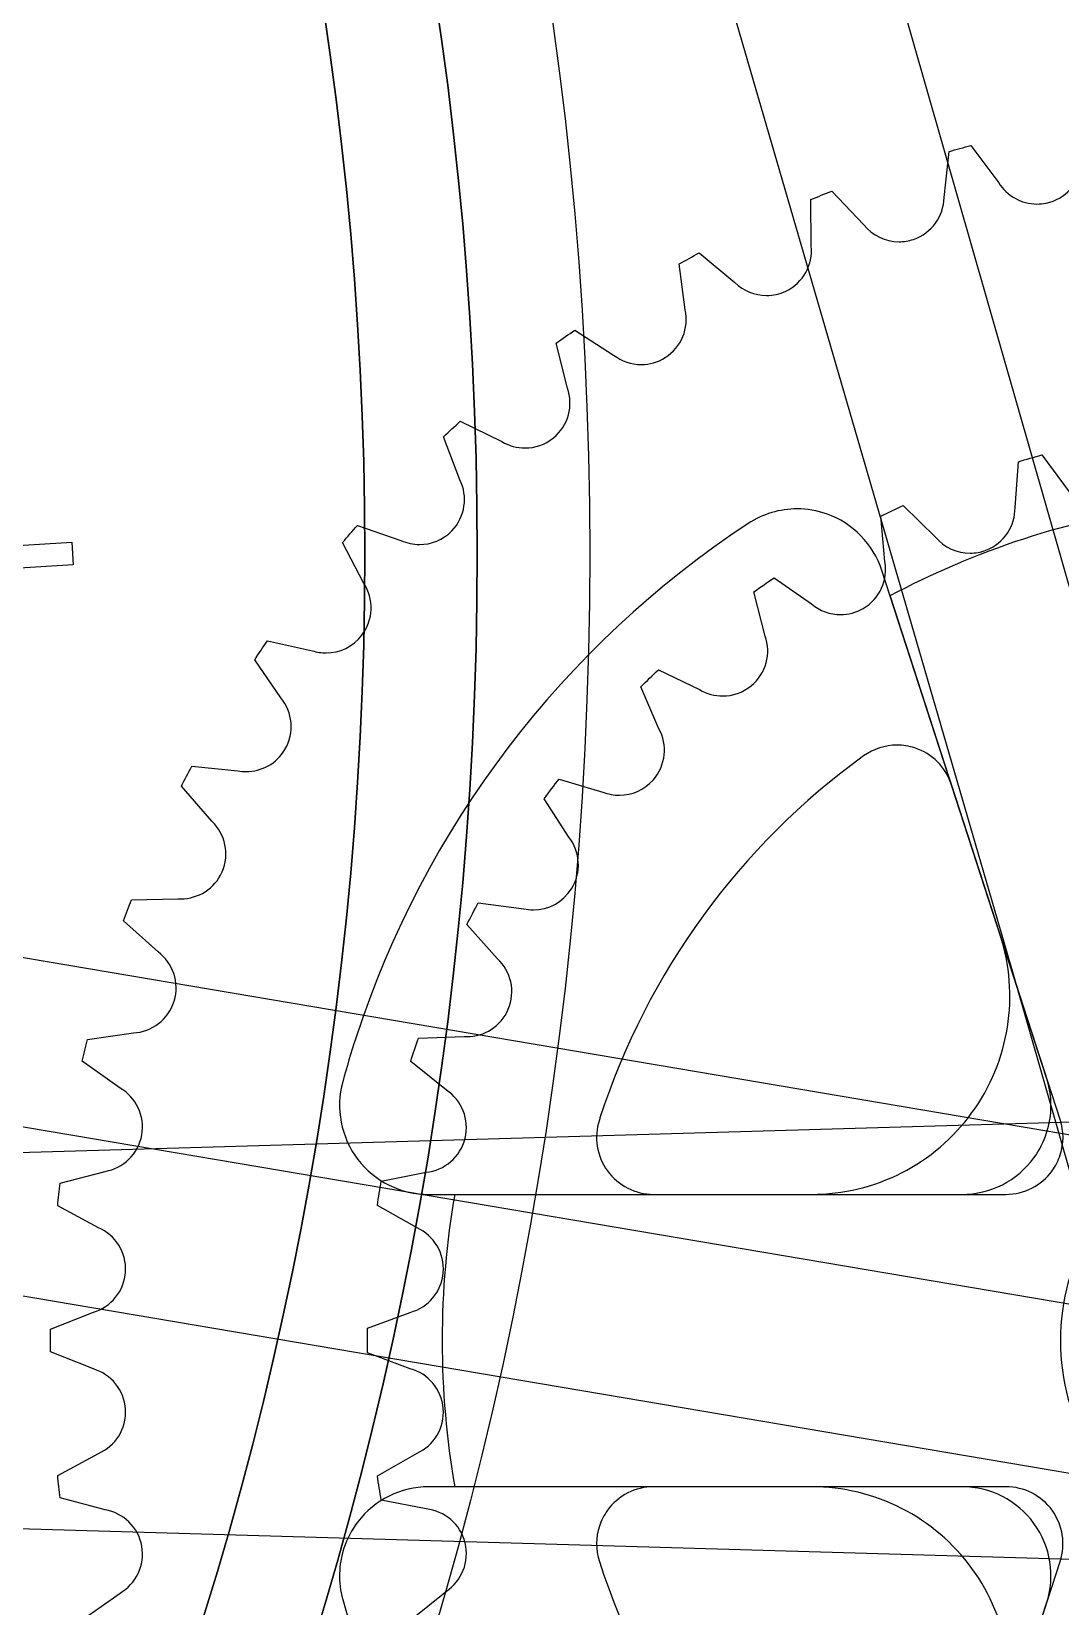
# Model space of a CAD drawing. Extents: x 3 to 470, y 9 to 287.
# Drawn here: x 179.05 to 204.86, y 77.31 to 116.8 of the extents above; entities that cross this region are included whole.
import ezdxf

# ---------------------------------------------------------------- set-up
doc = ezdxf.new("R2010")
doc.units = 0
doc.layers.add('Layer_1', color=7, linetype='CONTINUOUS')

msp = doc.modelspace()

# ---------------------------------------------------------------- linework, layer by layer
at = {"layer": 'Layer_1', "color": 7}
for points in [[(205.542298, 86.653561), (205.542298, 86.653561), (203.677416, 93.157158), (171.614359, 203.337538), (166.147953, 222.401184), (174.767186, 224.872692), (177.487447, 215.386125), (177.487447, 215.386125), (177.487447, 215.386125), (189.483869, 217.467389), (295.393728, 235.841763), (313.037015, 238.902726), (313.037015, 238.902726), (313.037015, 238.902726), (312.212624, 241.599188), (324.346788, 245.308987), (336.300493, 206.21009), (324.166357, 202.500318), (323.086391, 206.032675), (323.086391, 206.032675), (310.64161, 191.632079), (223.358516, 91.321573), (216.031403, 82.842958), (216.031403, 82.842958)], [(205.542298, 86.653561), (205.542298, 86.653561), (203.677416, 93.157158), (171.614359, 203.337538), (166.147953, 222.401184), (174.767186, 224.872692), (177.487447, 215.386125), (177.487447, 215.386125), (177.487447, 215.386125), (189.483869, 217.467389), (295.393728, 235.841763), (313.037015, 238.902726), (313.037015, 238.902726), (313.037015, 238.902726), (312.212624, 241.599188), (324.346788, 245.308987), (336.300493, 206.21009), (324.166357, 202.500318), (323.086391, 206.032675), (323.086391, 206.032675), (310.64161, 191.632079), (223.358516, 91.321573), (216.031403, 82.842958), (216.031403, 82.842958)], [(210.50539, 83.974272), (170.457584, 223.637615)], [(201.936461, 112.634227), (202.064785, 113.792862), (202.064785, 113.792862)], [(201.936461, 112.634227), (202.064785, 113.792862), (202.064785, 113.792862)], [(202.609717, 113.941403), (202.609717, 113.941403), (203.309195, 113.009329)], [(202.609717, 113.941403), (202.609717, 113.941403), (203.309195, 113.009329)], [(198.606896, 111.419592), (198.597309, 112.585418), (198.597309, 112.585418)], [(198.606896, 111.419592), (198.597309, 112.585418), (198.597309, 112.585418)], [(199.120304, 112.79774), (199.120304, 112.79774), (199.925633, 111.95443)], [(199.120304, 112.79774), (199.120304, 112.79774), (199.925633, 111.95443)], [(195.793107, 111.24731), (195.793107, 111.24731), (196.690583, 110.50672)], [(195.793107, 111.24731), (195.793107, 111.24731), (196.690583, 110.50672)], [(195.444368, 109.819676), (195.297294, 110.973378), (195.297294, 110.973378)], [(195.444368, 109.819676), (195.297294, 110.973378), (195.297294, 110.973378)], [(192.673777, 109.313825), (192.673777, 109.313825), (193.649471, 108.686559)], [(192.673777, 109.313825), (192.673777, 109.313825), (193.649471, 108.686559)], [(192.493261, 107.856952), (192.211659, 108.981639), (192.211659, 108.981639)], [(192.493261, 107.856952), (192.211659, 108.981639), (192.211659, 108.981639)], [(189.794994, 105.558967), (189.383123, 106.640456), (189.383123, 106.640456)], [(189.794994, 105.558967), (189.383123, 106.640456), (189.383123, 106.640456)], [(189.804186, 107.025879), (189.804186, 107.025879), (190.844987, 106.51952)], [(189.804186, 107.025879), (189.804186, 107.025879), (190.844987, 106.51952)], [(203.717316, 104.86603), (203.717288, 104.86603), (203.802104, 106.012203), (203.802104, 106.012203)], [(203.717316, 104.86603), (203.717288, 104.86603), (203.802104, 106.012203), (203.802104, 106.012203)], [(204.392686, 106.182963), (204.392686, 106.182963), (205.076741, 105.259799)], [(204.392686, 106.182963), (204.392686, 106.182963), (205.076741, 105.259799)], [(206.081562, 80.476456), (157.159765, 88.759554), (104.636473, 99.468397), (101.856351, 99.939115), (102.656577, 104.665297), (105.436671, 104.194608), (158.557764, 97.016486), (207.478855, 88.733529), (207.478855, 88.733529)], [(206.081562, 80.476456), (206.081562, 80.476456), (157.159765, 88.759554), (104.636473, 99.468397), (101.856351, 99.939115), (102.656577, 104.665297), (105.436671, 104.194608), (158.557764, 97.016486), (207.478855, 88.733529), (207.478855, 88.733529)], [(200.909476, 104.914642), (200.909476, 104.914642), (201.732598, 104.113316)], [(200.909476, 104.914642), (200.909476, 104.914642), (201.732598, 104.113316)], [(187.222965, 104.415727), (187.222965, 104.415727), (188.316466, 104.035972)], [(187.222965, 104.415727), (187.222965, 104.415727), (188.316466, 104.035972)], [(200.453929, 103.506577), (200.453929, 103.506577), (200.353858, 104.650522), (200.353858, 104.650522)], [(200.453929, 103.506577), (200.453929, 103.506577), (200.353858, 104.650522), (200.353858, 104.650522)], [(100.061792, 99.04333), (180.062268, 103.992802), (180.097119, 103.429937), (100.097095, 98.480521)], [(100.061792, 99.04333), (180.062268, 103.992802), (180.097119, 103.429937), (100.097095, 98.480521)], [(187.387465, 102.95798), (187.387465, 102.95798), (186.850315, 103.983667), (186.850315, 103.983667)], [(187.387465, 102.95798), (187.387465, 102.95798), (186.850315, 103.983667), (186.850315, 103.983667)], [(197.677472, 103.102206), (197.677472, 103.102206), (198.615665, 102.445277)], [(197.677472, 103.102206), (197.677472, 103.102206), (198.615665, 102.445277)], [(204.51038, 90.563051), (200.376331, 103.286332)], [(204.51038, 90.563051), (200.376331, 103.286332)], [(197.450882, 101.641273), (197.450882, 101.641273), (197.169478, 102.750874), (197.169478, 102.750874)], [(197.450882, 101.641273), (197.450882, 101.641273), (197.169478, 102.750874), (197.169478, 102.750874)], [(102.256464, 102.302206), (210.50539, 83.974272)], [(203.344835, 94.150166), (200.581856, 102.653736)], [(203.344835, 94.150166), (200.581856, 102.653736)], [(184.966091, 101.519124), (184.966091, 101.519124), (184.966091, 101.519124), (184.966091, 101.519124), (184.966091, 101.519124)], [(184.966091, 101.519124), (184.966091, 101.519124), (186.099462, 101.270795)], [(184.966091, 101.519124), (184.966091, 101.519124), (184.966091, 101.519124), (184.966091, 101.519124), (184.966091, 101.519124)], [(184.966091, 101.519124), (184.966091, 101.519124), (186.099462, 101.270795)], [(185.304481, 100.090504), (184.648087, 101.047927), (184.648087, 101.047927)], [(185.304481, 100.090504), (184.648087, 101.047927), (184.648087, 101.047927)], [(194.777485, 100.795678), (194.777485, 100.795678), (195.806698, 100.298822)], [(194.777485, 100.795678), (194.777485, 100.795678), (195.806698, 100.298822)], [(194.785973, 99.31839), (194.785944, 99.31839), (194.330989, 100.366692), (194.330989, 100.366692)], [(194.785973, 99.31839), (194.785944, 99.31839), (194.330989, 100.366692), (194.330989, 100.366692)], [(183.066612, 98.375714), (183.066612, 98.375714), (183.066612, 98.375714), (183.066612, 98.375714), (183.066612, 98.375714)], [(183.066612, 98.375714), (183.066612, 98.375714), (184.22505, 98.262814)], [(183.066612, 98.375714), (183.066612, 98.375714), (183.066612, 98.375714), (183.066612, 98.375714), (183.066612, 98.375714)], [(183.066612, 98.375714), (183.066612, 98.375714), (184.22505, 98.262814)], [(192.281756, 98.055229), (192.281756, 98.055229), (192.281756, 98.055229), (192.281756, 98.055229), (192.281756, 98.055229)], [(192.281756, 98.055229), (193.378387, 97.729584)], [(192.281756, 98.055229), (192.281756, 98.055229), (192.281756, 98.055229), (192.281756, 98.055229), (192.281756, 98.055229)], [(192.281756, 98.055229), (193.378387, 97.729584)], [(183.575226, 96.996805), (182.80785, 97.87257), (182.80785, 97.87257)], [(183.575226, 96.996805), (182.80785, 97.87257), (182.80785, 97.87257)], [(192.52814, 96.59813), (192.52814, 96.59813), (191.91001, 97.561277), (191.91001, 97.561277)], [(192.52814, 96.59813), (192.52814, 96.59813), (191.91001, 97.561277), (191.91001, 97.561277)], [(204.850828, 89.515201), (202.121348, 97.915711)], [(204.850828, 89.515201), (202.121348, 97.915711)], [(181.553655, 95.029315), (181.553655, 95.029315), (182.719565, 95.054269)], [(181.553655, 95.029315), (181.553655, 95.029315), (182.719565, 95.054269)], [(190.255505, 94.950054), (190.255505, 94.950054), (190.255505, 94.950054), (190.255505, 94.950054), (190.255505, 94.950054)], [(190.255505, 94.950054), (190.255505, 94.950054), (191.393669, 94.804079)], [(190.255505, 94.950054), (190.255505, 94.950054), (190.255505, 94.950054), (190.255505, 94.950054), (190.255505, 94.950054)], [(190.255505, 94.950054), (190.255505, 94.950054), (191.393669, 94.804079)], [(182.224035, 93.720278), (182.224035, 93.720278), (181.357095, 94.500371), (181.357095, 94.500371)], [(182.224035, 93.720278), (182.224035, 93.720278), (181.357095, 94.500371), (181.357095, 94.500371)], [(190.73595, 93.550899), (189.968884, 94.405094), (189.968884, 94.405094)], [(190.73595, 93.550899), (189.968884, 94.405094), (189.968884, 94.405094)], [(180.450426, 91.527665), (180.450426, 91.527665), (181.604127, 91.690191)], [(180.450426, 91.527665), (180.450426, 91.527665), (181.604127, 91.690191)], [(188.755095, 91.559527), (188.755095, 91.559527), (189.903947, 91.5981)], [(188.755095, 91.559527), (188.755095, 91.559527), (189.903947, 91.5981)], [(181.269854, 90.30694), (181.269854, 90.30694), (180.318099, 90.978052), (180.318099, 90.978052)], [(181.269854, 90.30694), (181.269854, 90.30694), (180.318099, 90.978052), (180.318099, 90.978052)], [(189.455758, 90.255621), (188.560565, 90.976586), (188.560565, 90.976586)], [(189.455758, 90.255621), (188.560565, 90.976586), (188.560565, 90.976586)], [(161.7433, 88.201229), (210.341933, 89.610477)], [(161.7433, 88.201229), (210.341933, 89.610477)], [(179.77218, 87.921037), (179.77218, 87.921037), (180.894385, 88.217781)], [(179.77218, 87.921037), (179.77218, 87.921037), (180.894385, 88.217781)], [(187.82257, 87.972807), (187.82257, 87.972807), (188.947764, 88.194659)], [(187.82257, 87.972807), (187.82257, 87.972807), (188.947764, 88.194659)], [(180.726078, 86.804697), (179.705635, 87.356368), (179.705635, 87.356368)], [(180.726078, 86.804697), (179.705635, 87.356368), (179.705635, 87.356368)], [(188.720752, 86.797676), (187.724389, 87.364037), (187.724389, 87.364037)], [(188.720752, 86.797676), (187.724389, 87.364037), (187.724389, 87.364037)], [(189.0085, 87.639859), (202.386539, 87.639859)], [(189.0085, 87.639859), (189.0085, 87.639859)], [(189.0085, 87.639859), (202.386539, 87.639859)], [(189.0085, 87.639859), (189.0085, 87.639859)], [(189.67431, 87.639859), (198.61479, 87.639859)], [(189.67431, 87.639859), (198.61479, 87.639859)], [(194.655478, 87.639859), (194.655478, 87.639859), (203.48833, 87.639859), (203.48833, 87.639859)], [(194.655478, 87.639859), (194.655478, 87.639859), (203.48833, 87.639859), (203.48833, 87.639859)], [(179.524443, 84.259736), (179.524443, 84.259736), (180.600321, 84.68579)], [(179.524443, 84.259736), (179.524443, 84.259736), (180.600321, 84.68579)], [(187.478682, 84.283873), (187.478682, 84.283873), (188.549935, 84.681927)], [(187.478682, 84.283873), (187.478682, 84.283873), (188.549935, 84.681927)], [(180.600321, 83.262753), (179.524443, 83.688807), (179.524443, 83.688807)], [(180.600321, 83.262753), (179.524443, 83.688807), (179.524443, 83.688807)], [(188.549935, 83.266616), (188.549935, 83.266616), (187.478682, 83.664671), (187.478682, 83.664671)], [(188.549935, 83.266616), (188.549935, 83.266616), (187.478682, 83.664671), (187.478682, 83.664671)], [(179.705635, 80.592176), (179.705635, 80.592176), (180.726078, 81.143846)], [(179.705635, 80.592176), (179.705635, 80.592176), (180.726078, 81.143846)], [(187.724389, 80.584506), (187.724389, 80.584506), (188.720752, 81.150867)], [(187.724389, 80.584506), (187.724389, 80.584506), (188.720752, 81.150867)], [(202.386539, 80.308685), (189.0085, 80.308685), (189.0085, 80.308685)], [(202.386539, 80.308685), (189.0085, 80.308685), (189.0085, 80.308685)], [(198.61479, 80.308685), (189.67431, 80.308685)], [(198.61479, 80.308685), (189.67431, 80.308685)], [(203.48833, 80.308685), (194.655478, 80.308685)], [(203.48833, 80.308685), (194.655478, 80.308685)], [(180.894385, 79.730763), (179.77218, 80.027506), (179.77218, 80.027506)], [(180.894385, 79.730763), (179.77218, 80.027506), (179.77218, 80.027506)], [(188.947764, 79.753856), (187.82257, 79.975737), (187.82257, 79.975737)], [(188.947764, 79.753856), (187.82257, 79.975737), (187.82257, 79.975737)], [(210.341933, 78.336486), (161.7433, 79.745735)], [(210.341933, 78.336486), (161.7433, 79.745735)], [(202.121348, 70.032832), (202.121348, 70.032832), (204.850828, 78.433342)], [(202.121348, 70.032832), (202.121348, 70.032832), (204.850828, 78.433342)], [(180.318099, 76.970491), (180.318099, 76.970491), (181.269854, 77.641604)], [(180.318099, 76.970491), (180.318099, 76.970491), (181.269854, 77.641604)], [(188.560565, 76.971986), (188.560565, 76.971986), (189.455758, 77.692922)], [(188.560565, 76.971986), (188.560565, 76.971986), (189.455758, 77.692922)], [(200.376331, 64.662212), (204.51038, 77.385492)], [(200.376331, 64.662212), (204.51038, 77.385492)]]:
    msp.add_lwpolyline(points, dxfattribs=at)
for points in [[(98.026941, 198.734661), (150.506838, 198.734661), (193.050231, 156.191267), (193.050231, 103.71137)], [(98.026941, 198.734661), (150.506838, 198.734661), (193.050231, 156.191267), (193.050231, 103.71137)], [(190.230549, 103.71137), (190.230549, 154.634013), (148.949584, 195.914979), (98.026941, 195.914979)], [(190.230549, 103.71137), (190.230549, 154.634013), (148.949584, 195.914979), (98.026941, 195.914979)], [(98.026941, 195.914979), (148.949584, 195.914979), (190.230549, 154.634013), (190.230549, 103.71137)], [(98.026941, 195.914979), (148.949584, 195.914979), (190.230549, 154.634013), (190.230549, 103.71137)], [(187.410867, 103.71137), (187.410867, 153.076759), (147.39233, 193.095296), (98.026941, 193.095296)], [(187.410867, 103.71137), (187.410867, 153.076759), (147.39233, 193.095296), (98.026941, 193.095296)], [(98.026941, 193.095296), (147.39233, 193.095296), (187.410867, 153.076759), (187.410867, 103.71137)], [(98.026941, 193.095296), (147.39233, 193.095296), (187.410867, 153.076759), (187.410867, 103.71137)], [(202.064785, 113.792862), (202.245752, 113.843983), (202.427396, 113.893497), (202.609717, 113.941403)], [(202.064785, 113.792862), (202.245752, 113.843983), (202.427396, 113.893497), (202.609717, 113.941403)], [(204.501244, 112.498656), (204.979378, 112.599319), (205.322477, 112.988999), (205.386314, 113.446549)], [(204.501244, 112.498656), (204.979378, 112.599319), (205.322477, 112.988999), (205.386314, 113.446549)], [(203.309195, 113.009329), (203.512241, 112.680723), (203.874908, 112.474266), (204.267803, 112.474266)], [(203.309195, 113.009329), (203.512241, 112.680723), (203.874908, 112.474266), (204.267803, 112.474266)], [(198.597309, 112.585418), (198.770832, 112.657743), (198.945173, 112.728517), (199.120304, 112.79774)], [(198.597309, 112.585418), (198.770832, 112.657743), (198.945173, 112.728517), (199.120304, 112.79774)], [(201.169733, 111.588322), (201.632584, 111.744814), (201.927184, 112.172363), (201.936461, 112.634227)], [(201.169733, 111.588322), (201.632584, 111.744814), (201.927184, 112.172363), (201.936461, 112.634227)], [(204.267803, 112.474266), (204.34478, 112.474266), (204.422913, 112.482189), (204.501244, 112.498656)], [(204.267803, 112.474266), (204.34478, 112.474266), (204.422913, 112.482189), (204.501244, 112.498656)], [(199.925633, 111.95443), (200.138829, 111.686447), (200.465236, 111.528601), (200.808391, 111.528601)], [(199.925633, 111.95443), (200.138829, 111.686447), (200.465236, 111.528601), (200.808391, 111.528601)], [(197.969253, 110.290338), (198.410336, 110.50046), (198.652321, 110.959871), (198.606896, 111.419592)], [(197.969253, 110.290338), (198.410336, 110.50046), (198.652321, 110.959871), (198.606896, 111.419592)], [(200.808391, 111.528601), (200.928143, 111.528601), (201.049981, 111.547831), (201.169733, 111.588322)], [(200.808391, 111.528601), (200.928143, 111.528601), (201.049981, 111.547831), (201.169733, 111.588322)], [(195.297294, 110.973378), (195.461653, 111.066145), (195.626915, 111.157475), (195.793107, 111.24731)], [(195.297294, 110.973378), (195.461653, 111.066145), (195.626915, 111.157475), (195.793107, 111.24731)], [(196.690583, 110.50672), (196.902398, 110.297105), (197.18947, 110.180455), (197.484972, 110.180455)], [(196.690583, 110.50672), (196.902398, 110.297105), (197.18947, 110.180455), (197.484972, 110.180455)], [(197.484972, 110.180455), (197.647555, 110.180455), (197.812704, 110.215757), (197.969253, 110.290338)], [(197.484972, 110.180455), (197.647555, 110.180455), (197.812704, 110.215757), (197.969253, 110.290338)], [(194.944749, 108.622947), (195.357917, 108.883767), (195.543847, 109.368555), (195.444368, 109.819676)], [(194.944749, 108.622947), (195.357917, 108.883767), (195.543847, 109.368555), (195.444368, 109.819676)], [(192.211659, 108.981639), (192.364627, 109.093749), (192.518694, 109.204478), (192.673777, 109.313825)], [(192.211659, 108.981639), (192.364627, 109.093749), (192.518694, 109.204478), (192.673777, 109.313825)], [(193.649471, 108.686559), (193.849077, 108.531138), (194.094587, 108.448634), (194.343734, 108.448634)], [(193.649471, 108.686559), (193.849077, 108.531138), (194.094587, 108.448634), (194.343734, 108.448634)], [(194.343734, 108.448634), (194.54957, 108.448634), (194.75786, 108.504943), (194.944749, 108.622947)], [(194.343734, 108.448634), (194.54957, 108.448634), (194.75786, 108.504943), (194.944749, 108.622947)], [(192.138686, 106.609525), (192.518102, 106.917377), (192.645411, 107.420775), (192.493261, 107.856952)], [(192.138686, 106.609525), (192.518102, 106.917377), (192.645411, 107.420775), (192.493261, 107.856952)], [(189.383123, 106.640456), (189.522274, 106.77019), (189.662638, 106.898683), (189.804186, 107.025879)], [(189.383123, 106.640456), (189.522274, 106.77019), (189.662638, 106.898683), (189.804186, 107.025879)], [(190.844987, 106.51952), (191.022627, 106.412288), (191.225137, 106.357445), (191.428718, 106.357445)], [(190.844987, 106.51952), (191.022627, 106.412288), (191.225137, 106.357445), (191.428718, 106.357445)], [(191.428718, 106.357445), (191.678401, 106.357445), (191.929691, 106.439949), (192.138686, 106.609525)], [(191.428718, 106.357445), (191.678401, 106.357445), (191.929691, 106.439949), (192.138686, 106.609525)], [(203.802104, 106.012203), (203.997846, 106.07167), (204.194745, 106.1286), (204.392686, 106.182963)], [(203.802104, 106.012203), (203.997846, 106.07167), (204.194745, 106.1286), (204.392686, 106.182963)], [(189.590454, 104.278352), (189.93079, 104.628923), (189.997673, 105.143825), (189.794994, 105.558967)], [(189.590454, 104.278352), (189.93079, 104.628923), (189.997673, 105.143825), (189.794994, 105.558967)], [(198.252631, 104.829375), (197.821586, 104.829375), (197.394094, 104.704575), (197.025026, 104.461744)], [(198.252631, 104.829375), (197.821586, 104.829375), (197.394094, 104.704575), (197.025026, 104.461744)], [(198.991613, 104.703504), (198.751123, 104.787841), (198.501299, 104.829375), (198.252631, 104.829375)], [(198.991613, 104.703504), (198.751123, 104.787841), (198.501299, 104.829375), (198.252631, 104.829375)], [(200.376331, 103.286332), (200.161076, 103.948844), (199.648966, 104.472939), (198.991613, 104.703504)], [(200.376331, 103.286332), (200.161076, 103.948844), (199.648966, 104.472939), (198.991613, 104.703504)], [(200.353858, 104.650522), (200.537701, 104.740949), (200.722926, 104.829008), (200.909476, 104.914642)], [(200.353858, 104.650522), (200.537701, 104.740949), (200.722926, 104.829008), (200.909476, 104.914642)], [(200.581856, 102.653736), (202.714861, 103.789278), (205.065377, 104.570133), (207.554705, 104.917687)], [(200.581856, 102.653736), (202.714861, 103.789278), (205.065377, 104.570133), (207.554705, 104.917687)], [(202.989218, 103.792859), (203.446063, 103.966101), (203.724901, 104.40411), (203.717316, 104.86603)], [(202.989218, 103.792859), (203.446063, 103.966101), (203.724901, 104.40411), (203.717316, 104.86603)], [(186.850315, 103.983667), (186.973225, 104.128853), (187.09746, 104.272854), (187.222965, 104.415727)], [(186.850315, 103.983667), (186.973225, 104.128853), (187.09746, 104.272854), (187.222965, 104.415727)], [(197.025026, 104.461744), (192.364373, 101.395143), (188.898363, 96.838029), (187.181261, 91.553408)], [(197.025026, 104.461744), (192.364373, 101.395143), (188.898363, 96.838029), (187.181261, 91.553408)], [(188.781121, 103.936099), (189.075355, 103.936099), (189.369307, 104.05055), (189.590454, 104.278352)], [(188.781121, 103.936099), (189.075355, 103.936099), (189.369307, 104.05055), (189.590454, 104.278352)], [(188.316466, 104.035972), (188.463879, 103.969343), (188.622542, 103.936099), (188.781121, 103.936099)], [(188.316466, 104.035972), (188.463879, 103.969343), (188.622542, 103.936099), (188.781121, 103.936099)], [(201.732598, 104.113316), (201.946584, 103.863633), (202.261176, 103.719237), (202.589471, 103.719237)], [(201.732598, 104.113316), (201.946584, 103.863633), (202.261176, 103.719237), (202.589471, 103.719237)], [(98.026941, 11.507761), (148.949584, 11.507761), (190.230549, 52.788727), (190.230549, 103.71137)], [(193.050231, 103.71137), (193.050231, 51.231444), (150.506838, 8.688079), (98.026941, 8.688079)], [(98.026941, 11.507761), (148.949584, 11.507761), (190.230549, 52.788727), (190.230549, 103.71137)], [(193.050231, 103.71137), (193.050231, 51.231444), (150.506838, 8.688079), (98.026941, 8.688079)], [(98.026941, 14.327443), (147.39233, 14.327443), (187.410867, 54.345981), (187.410867, 103.71137)], [(190.230549, 103.71137), (190.230549, 52.788727), (148.949584, 11.507761), (98.026941, 11.507761)], [(98.026941, 14.327443), (147.39233, 14.327443), (187.410867, 54.345981), (187.410867, 103.71137)], [(190.230549, 103.71137), (190.230549, 52.788727), (148.949584, 11.507761), (98.026941, 11.507761)], [(187.410867, 103.71137), (187.410867, 54.345981), (147.39233, 14.327443), (98.026941, 14.327443)], [(187.410867, 103.71137), (187.410867, 54.345981), (147.39233, 14.327443), (98.026941, 14.327443)], [(199.907446, 102.330516), (200.330568, 102.574813), (200.53553, 103.051875), (200.453929, 103.506577)], [(199.907446, 102.330516), (200.330568, 102.574813), (200.53553, 103.051875), (200.453929, 103.506577)], [(202.589471, 103.719237), (202.722391, 103.719237), (202.857567, 103.742923), (202.989218, 103.792859)], [(202.589471, 103.719237), (202.722391, 103.719237), (202.857567, 103.742923), (202.989218, 103.792859)], [(197.169478, 102.750874), (197.337165, 102.870203), (197.506515, 102.987304), (197.677472, 103.102206)], [(197.169478, 102.750874), (197.337165, 102.870203), (197.506515, 102.987304), (197.677472, 103.102206)], [(187.335836, 101.662166), (187.632326, 102.050521), (187.637824, 102.569738), (187.387465, 102.95798)], [(187.335836, 101.662166), (187.632326, 102.050521), (187.637824, 102.569738), (187.387465, 102.95798)], [(198.615665, 102.445277), (198.820487, 102.272346), (199.080067, 102.17924), (199.344553, 102.17924)], [(198.615665, 102.445277), (198.820487, 102.272346), (199.080067, 102.17924), (199.344553, 102.17924)], [(199.344553, 102.17924), (199.535896, 102.17924), (199.729806, 102.227964), (199.907446, 102.330516)], [(199.344553, 102.17924), (199.535896, 102.17924), (199.729806, 102.227964), (199.907446, 102.330516)], [(184.648087, 101.047927), (184.752669, 101.205998), (184.858689, 101.363083), (184.966091, 101.519124)], [(184.648087, 101.047927), (184.752669, 101.205998), (184.858689, 101.363083), (184.966091, 101.519124)], [(186.438501, 101.21863), (186.778131, 101.21863), (187.113843, 101.371401), (187.335836, 101.662166)], [(186.438501, 101.21863), (186.778131, 101.21863), (187.113843, 101.371401), (187.335836, 101.662166)], [(197.100114, 100.392774), (197.4786, 100.701783), (197.604358, 101.205547), (197.450882, 101.641273)], [(197.100114, 100.392774), (197.4786, 100.701783), (197.604358, 101.205547), (197.450882, 101.641273)], [(186.099462, 101.270795), (186.210135, 101.235831), (186.324557, 101.21863), (186.438501, 101.21863)], [(186.099462, 101.270795), (186.210135, 101.235831), (186.324557, 101.21863), (186.438501, 101.21863)], [(194.330989, 100.366692), (194.477894, 100.51168), (194.626745, 100.654666), (194.777485, 100.795678)], [(194.330989, 100.366692), (194.477894, 100.51168), (194.626745, 100.654666), (194.777485, 100.795678)], [(196.387468, 100.138523), (196.638278, 100.138523), (196.890696, 100.22176), (197.100114, 100.392774)], [(196.387468, 100.138523), (196.638278, 100.138523), (196.890696, 100.22176), (197.100114, 100.392774)], [(185.406469, 98.79768), (185.654911, 99.218376), (185.598969, 99.734575), (185.304481, 100.090504)], [(185.406469, 98.79768), (185.654911, 99.218376), (185.598969, 99.734575), (185.304481, 100.090504)], [(195.806698, 100.298822), (195.983661, 100.192745), (196.185043, 100.138523), (196.387468, 100.138523)], [(195.806698, 100.298822), (195.983661, 100.192745), (196.185043, 100.138523), (196.387468, 100.138523)], [(194.639998, 98.029795), (194.964007, 98.395508), (195.007346, 98.91292), (194.785973, 99.31839)], [(194.639998, 98.029795), (194.964007, 98.395508), (195.007346, 98.91292), (194.785973, 99.31839)], [(184.434242, 98.243189), (184.820144, 98.243189), (185.196008, 98.441356), (185.406469, 98.79768)], [(184.434242, 98.243189), (184.820144, 98.243189), (185.196008, 98.441356), (185.406469, 98.79768)], [(200.758934, 98.905645), (200.461485, 98.905645), (200.167393, 98.813019), (199.920191, 98.634533)], [(200.758934, 98.905645), (200.461485, 98.905645), (200.167393, 98.813019), (199.920191, 98.634533)], [(201.203541, 98.834871), (201.058158, 98.882355), (200.908123, 98.905645), (200.758934, 98.905645)], [(201.203541, 98.834871), (201.058158, 98.882355), (200.908123, 98.905645), (200.758934, 98.905645)], [(202.121348, 97.915711), (201.979856, 98.351155), (201.638787, 98.692731), (201.203541, 98.834871)], [(202.121348, 97.915711), (201.979856, 98.351155), (201.638787, 98.692731), (201.203541, 98.834871)], [(182.80785, 97.87257), (182.892609, 98.041159), (182.978892, 98.208902), (183.066612, 98.375714)], [(182.80785, 97.87257), (182.892609, 98.041159), (182.978892, 98.208902), (183.066612, 98.375714)], [(199.920191, 98.634533), (196.809095, 96.388176), (194.493628, 93.210677), (193.308121, 89.562064)], [(199.920191, 98.634533), (196.809095, 96.388176), (194.493628, 93.210677), (193.308121, 89.562064)], [(184.22505, 98.262814), (184.294499, 98.249646), (184.36454, 98.243189), (184.434242, 98.243189)], [(184.22505, 98.262814), (184.294499, 98.249646), (184.36454, 98.243189), (184.434242, 98.243189)], [(191.91001, 97.561277), (192.031763, 97.727638), (192.155688, 97.892308), (192.281756, 98.055229)], [(191.91001, 97.561277), (192.031763, 97.727638), (192.155688, 97.892308), (192.281756, 98.055229)], [(193.795362, 97.649843), (194.106965, 97.649843), (194.41713, 97.778223), (194.639998, 98.029795)], [(193.795362, 97.649843), (194.106965, 97.649843), (194.41713, 97.778223), (194.639998, 98.029795)], [(193.378387, 97.729584), (193.51235, 97.676264), (193.654011, 97.649843), (193.795362, 97.649843)], [(193.378387, 97.729584), (193.51235, 97.676264), (193.654011, 97.649843), (193.795362, 97.649843)], [(183.829421, 95.7251), (184.026375, 96.172245), (183.909782, 96.678209), (183.575226, 96.996805)], [(183.829421, 95.7251), (184.026375, 96.172245), (183.909782, 96.678209), (183.575226, 96.996805)], [(192.590794, 95.302796), (192.851924, 95.715739), (192.811716, 96.233404), (192.52814, 96.59813)], [(192.590794, 95.302796), (192.851924, 95.715739), (192.811716, 96.233404), (192.52814, 96.59813)], [(182.796656, 95.051619), (183.230125, 95.051619), (183.643463, 95.302937), (183.829421, 95.7251)], [(182.796656, 95.051619), (183.230125, 95.051619), (183.643463, 95.302937), (183.829421, 95.7251)], [(191.636472, 94.777574), (192.010362, 94.777574), (192.376159, 94.963391), (192.590794, 95.302796)], [(191.636472, 94.777574), (192.010362, 94.777574), (192.376159, 94.963391), (192.590794, 95.302796)], [(181.357095, 94.500371), (181.421045, 94.677419), (181.486575, 94.853762), (181.553655, 95.029315)], [(181.357095, 94.500371), (181.421045, 94.677419), (181.486575, 94.853762), (181.553655, 95.029315)], [(182.719565, 95.054269), (182.745281, 95.052493), (182.770996, 95.051619), (182.796656, 95.051619)], [(182.719565, 95.054269), (182.745281, 95.052493), (182.770996, 95.051619), (182.796656, 95.051619)], [(189.968884, 94.405094), (190.062074, 94.588176), (190.157633, 94.769848), (190.255505, 94.950054)], [(189.968884, 94.405094), (190.062074, 94.588176), (190.157633, 94.769848), (190.255505, 94.950054)], [(191.393669, 94.804079), (191.474002, 94.786315), (191.555434, 94.777574), (191.636472, 94.777574)], [(191.393669, 94.804079), (191.474002, 94.786315), (191.555434, 94.777574), (191.636472, 94.777574)], [(202.63842, 89.689993), (203.57416, 90.977968), (203.836785, 92.636082), (203.344835, 94.150166)], [(202.63842, 89.689993), (203.57416, 90.977968), (203.836785, 92.636082), (203.344835, 94.150166)], [(182.626854, 92.487569), (182.76953, 92.954847), (182.59392, 93.443498), (182.224035, 93.720278)], [(182.626854, 92.487569), (182.76953, 92.954847), (182.59392, 93.443498), (182.224035, 93.720278)], [(191.005568, 92.282381), (191.197081, 92.731866), (191.07434, 93.236392), (190.73595, 93.550899)], [(191.005568, 92.282381), (191.197081, 92.731866), (191.07434, 93.236392), (190.73595, 93.550899)], [(181.604127, 91.690191), (182.065512, 91.713115), (182.48415, 92.020291), (182.626854, 92.487569)], [(181.604127, 91.690191), (182.065512, 91.713115), (182.48415, 92.020291), (182.626854, 92.487569)], [(189.967418, 91.596296), (190.405878, 91.596296), (190.822853, 91.853535), (191.005568, 92.282381)], [(189.967418, 91.596296), (190.405878, 91.596296), (190.822853, 91.853535), (191.005568, 92.282381)], [(180.318099, 90.978052), (180.360591, 91.161895), (180.404691, 91.34509), (180.450426, 91.527665)], [(180.318099, 90.978052), (180.360591, 91.161895), (180.404691, 91.34509), (180.450426, 91.527665)], [(187.181261, 91.553408), (187.064357, 91.193532), (186.955518, 90.830273), (186.854996, 90.463911)], [(187.181261, 91.553408), (187.064357, 91.193532), (186.955518, 90.830273), (186.854996, 90.463911)], [(188.560565, 90.976586), (188.62288, 91.172046), (188.687733, 91.366379), (188.755095, 91.559527)], [(188.560565, 90.976586), (188.62288, 91.172046), (188.687733, 91.366379), (188.755095, 91.559527)], [(189.903947, 91.5981), (189.925122, 91.596916), (189.946298, 91.596296), (189.967418, 91.596296)], [(189.903947, 91.5981), (189.925122, 91.596916), (189.946298, 91.596296), (189.967418, 91.596296)], [(186.854996, 90.463911), (186.670645, 89.792122), (186.81036, 89.072793), (187.232777, 88.518866)], [(186.854996, 90.463911), (186.670645, 89.792122), (186.81036, 89.072793), (187.232777, 88.518866)], [(204.510323, 89.182761), (204.654296, 89.625817), (204.657934, 90.108857), (204.51038, 90.563051)], [(204.510323, 89.182761), (204.654296, 89.625817), (204.657934, 90.108857), (204.51038, 90.563051)], [(181.815632, 89.13054), (181.902055, 89.611409), (181.669854, 90.075838), (181.269854, 90.30694)], [(181.815632, 89.13054), (181.902055, 89.611409), (181.669854, 90.075838), (181.269854, 90.30694)], [(189.925376, 89.046795), (190.04228, 89.521179), (189.840194, 89.999481), (189.455758, 90.255621)], [(189.925376, 89.046795), (190.04228, 89.521179), (189.840194, 89.999481), (189.455758, 90.255621)], [(198.61479, 87.639859), (200.206839, 87.639859), (201.702624, 88.402019), (202.63842, 89.689993)], [(198.61479, 87.639859), (200.206839, 87.639859), (201.702624, 88.402019), (202.63842, 89.689993)], [(193.291682, 89.511169), (193.151487, 89.075302), (193.228042, 88.598692), (193.497716, 88.228693)], [(193.291682, 89.511169), (193.151487, 89.075302), (193.228042, 88.598692), (193.497716, 88.228693)], [(193.308121, 89.562064), (193.302622, 89.54509), (193.297124, 89.528143), (193.291682, 89.511169)], [(193.308121, 89.562064), (193.302622, 89.54509), (193.297124, 89.528143), (193.291682, 89.511169)], [(204.850828, 88.62968), (204.943173, 88.913932), (204.945513, 89.223815), (204.850828, 89.515201)], [(204.850828, 88.62968), (204.943173, 88.913932), (204.945513, 89.223815), (204.850828, 89.515201)], [(180.894385, 88.217781), (181.34982, 88.295125), (181.729208, 88.649643), (181.815632, 89.13054)], [(180.894385, 88.217781), (181.34982, 88.295125), (181.729208, 88.649643), (181.815632, 89.13054)], [(188.947764, 88.194659), (189.407231, 88.242819), (189.808444, 88.572412), (189.925376, 89.046795)], [(188.947764, 88.194659), (189.407231, 88.242819), (189.808444, 88.572412), (189.925376, 89.046795)], [(204.193166, 88.560372), (204.332655, 88.752336), (204.438816, 88.9626), (204.510323, 89.182761)], [(204.193166, 88.560372), (204.332655, 88.752336), (204.438816, 88.9626), (204.510323, 89.182761)], [(187.232777, 88.518866), (187.655194, 87.96494), (188.311898, 87.639859), (189.0085, 87.639859)], [(187.232777, 88.518866), (187.655194, 87.96494), (188.311898, 87.639859), (189.0085, 87.639859)], [(202.386539, 87.639859), (203.101385, 87.639859), (203.773005, 87.982083), (204.193166, 88.560372)], [(202.386539, 87.639859), (203.101385, 87.639859), (203.773005, 87.982083), (204.193166, 88.560372)], [(204.64736, 88.230413), (204.736829, 88.353548), (204.804924, 88.488442), (204.850828, 88.62968)], [(204.64736, 88.230413), (204.736829, 88.353548), (204.804924, 88.488442), (204.850828, 88.62968)], [(193.497716, 88.228693), (193.767362, 87.858694), (194.197646, 87.639859), (194.655478, 87.639859)], [(193.497716, 88.228693), (193.767362, 87.858694), (194.197646, 87.639859), (194.655478, 87.639859)], [(203.48833, 87.639859), (203.946923, 87.639859), (204.377798, 87.859399), (204.64736, 88.230413)], [(203.48833, 87.639859), (203.946923, 87.639859), (204.377798, 87.859399), (204.64736, 88.230413)], [(179.705635, 87.356368), (179.726134, 87.545117), (179.748325, 87.733331), (179.77218, 87.921037)], [(179.705635, 87.356368), (179.726134, 87.545117), (179.748325, 87.733331), (179.77218, 87.921037)], [(187.724389, 87.364037), (187.754446, 87.567844), (187.787183, 87.770776), (187.82257, 87.972807)], [(187.724389, 87.364037), (187.754446, 87.567844), (187.787183, 87.770776), (187.82257, 87.972807)], [(189.357773, 83.974272), (189.357773, 85.224434), (189.466274, 86.449276), (189.67431, 87.639859)], [(189.357773, 83.974272), (189.357773, 85.224434), (189.466274, 86.449276), (189.67431, 87.639859)], [(181.407144, 85.701101), (181.436103, 86.18885), (181.15061, 86.622545), (180.726078, 86.804697)], [(181.407144, 85.701101), (181.436103, 86.18885), (181.15061, 86.622545), (180.726078, 86.804697)], [(189.378189, 85.679841), (189.417495, 86.166857), (189.141307, 86.60653), (188.720752, 86.797676)], [(189.378189, 85.679841), (189.417495, 86.166857), (189.141307, 86.60653), (188.720752, 86.797676)], [(205.649051, 81.107529), (204.605035, 82.876118), (204.605035, 85.072425), (205.649051, 86.841014)], [(180.600321, 84.68579), (181.043434, 84.816483), (181.378214, 85.213381), (181.407144, 85.701101)], [(180.600321, 84.68579), (181.043434, 84.816483), (181.378214, 85.213381), (181.407144, 85.701101)], [(188.549935, 84.681927), (188.995727, 84.803145), (189.338854, 85.192826), (189.378189, 85.679841)], [(188.549935, 84.681927), (188.995727, 84.803145), (189.338854, 85.192826), (189.378189, 85.679841)], [(179.523033, 83.974272), (179.523033, 84.069521), (179.523597, 84.164685), (179.524443, 84.259736)], [(179.523033, 83.974272), (179.523033, 84.069521), (179.523597, 84.164685), (179.524443, 84.259736)], [(187.476651, 83.974272), (187.476651, 84.077641), (187.477328, 84.180842), (187.478682, 84.283873)], [(187.476651, 83.974272), (187.476651, 84.077641), (187.477328, 84.180842), (187.478682, 84.283873)], [(179.524443, 83.688807), (179.523597, 83.783859), (179.523033, 83.879023), (179.523033, 83.974272)], [(179.524443, 83.688807), (179.523597, 83.783859), (179.523033, 83.879023), (179.523033, 83.974272)], [(187.478682, 83.664671), (187.477328, 83.767702), (187.476651, 83.870902), (187.476651, 83.974272)], [(187.478682, 83.664671), (187.477328, 83.767702), (187.476651, 83.870902), (187.476651, 83.974272)], [(189.67431, 80.308685), (189.466274, 81.499267), (189.357773, 82.724109), (189.357773, 83.974272)], [(189.67431, 80.308685), (189.466274, 81.499267), (189.357773, 82.724109), (189.357773, 83.974272)], [(181.407144, 82.247442), (181.378214, 82.735162), (181.043434, 83.132061), (180.600321, 83.262753)], [(181.407144, 82.247442), (181.378214, 82.735162), (181.043434, 83.132061), (180.600321, 83.262753)], [(189.378189, 82.268702), (189.338854, 82.755718), (188.995727, 83.145398), (188.549935, 83.266616)], [(189.378189, 82.268702), (189.338854, 82.755718), (188.995727, 83.145398), (188.549935, 83.266616)], [(180.726078, 81.143846), (181.15061, 81.325998), (181.436103, 81.759693), (181.407144, 82.247442)], [(180.726078, 81.143846), (181.15061, 81.325998), (181.436103, 81.759693), (181.407144, 82.247442)], [(188.720752, 81.150867), (189.141307, 81.342014), (189.417495, 81.781687), (189.378189, 82.268702)], [(188.720752, 81.150867), (189.141307, 81.342014), (189.417495, 81.781687), (189.378189, 82.268702)], [(179.77218, 80.027506), (179.748325, 80.215212), (179.726134, 80.403426), (179.705635, 80.592176)], [(179.77218, 80.027506), (179.748325, 80.215212), (179.726134, 80.403426), (179.705635, 80.592176)], [(187.82257, 79.975737), (187.787183, 80.177767), (187.754446, 80.380699), (187.724389, 80.584506)], [(187.82257, 79.975737), (187.787183, 80.177767), (187.754446, 80.380699), (187.724389, 80.584506)], [(189.0085, 80.308685), (188.311898, 80.308685), (187.655194, 79.983604), (187.232777, 79.429677)], [(189.0085, 80.308685), (188.311898, 80.308685), (187.655194, 79.983604), (187.232777, 79.429677)], [(194.655478, 80.308685), (194.197646, 80.308685), (193.767362, 80.089849), (193.497716, 79.719851)], [(194.655478, 80.308685), (194.197646, 80.308685), (193.767362, 80.089849), (193.497716, 79.719851)], [(202.63842, 78.25855), (201.702624, 79.546525), (200.206839, 80.308685), (198.61479, 80.308685)], [(202.63842, 78.25855), (201.702624, 79.546525), (200.206839, 80.308685), (198.61479, 80.308685)], [(204.193166, 79.388171), (203.773005, 79.96646), (203.101385, 80.308685), (202.386539, 80.308685)], [(204.193166, 79.388171), (203.773005, 79.96646), (203.101385, 80.308685), (202.386539, 80.308685)], [(204.64736, 79.718131), (204.377798, 80.089144), (203.946923, 80.308685), (203.48833, 80.308685)], [(204.64736, 79.718131), (204.377798, 80.089144), (203.946923, 80.308685), (203.48833, 80.308685)], [(181.815632, 78.818003), (181.729208, 79.2989), (181.34982, 79.653419), (180.894385, 79.730763)], [(181.815632, 78.818003), (181.729208, 79.2989), (181.34982, 79.653419), (180.894385, 79.730763)], [(187.232777, 79.429677), (187.078258, 79.227027), (186.961552, 79.00227), (186.884715, 78.765783)], [(187.232777, 79.429677), (187.078258, 79.227027), (186.961552, 79.00227), (186.884715, 78.765783)], [(189.925376, 78.901748), (189.808444, 79.376131), (189.407231, 79.705724), (188.947764, 79.753856)], [(189.925376, 78.901748), (189.808444, 79.376131), (189.407231, 79.705724), (188.947764, 79.753856)], [(193.497716, 79.719851), (193.407627, 79.596236), (193.339109, 79.46075), (193.293007, 79.318864)], [(193.497716, 79.719851), (193.407627, 79.596236), (193.339109, 79.46075), (193.293007, 79.318864)], [(204.51038, 77.385492), (204.731274, 78.065346), (204.613355, 78.809855), (204.193166, 79.388171)], [(204.51038, 77.385492), (204.731274, 78.065346), (204.613355, 78.809855), (204.193166, 79.388171)], [(204.850828, 78.433342), (204.992546, 78.869491), (204.916893, 79.347117), (204.64736, 79.718131)], [(204.850828, 78.433342), (204.992546, 78.869491), (204.916893, 79.347117), (204.64736, 79.718131)], [(193.293007, 79.318864), (193.201086, 79.035965), (193.198322, 78.727633), (193.291682, 78.437375)], [(193.293007, 79.318864), (193.201086, 79.035965), (193.198322, 78.727633), (193.291682, 78.437375)], [(181.269854, 77.641604), (181.669854, 77.872705), (181.902055, 78.337135), (181.815632, 78.818003)], [(181.269854, 77.641604), (181.669854, 77.872705), (181.902055, 78.337135), (181.815632, 78.818003)], [(186.884715, 78.765783), (186.751514, 78.355801), (186.738092, 77.910658), (186.854996, 77.484632)], [(186.884715, 78.765783), (186.751514, 78.355801), (186.738092, 77.910658), (186.854996, 77.484632)], [(189.455758, 77.692922), (189.840194, 77.949062), (190.04228, 78.427336), (189.925376, 78.901748)], [(189.455758, 77.692922), (189.840194, 77.949062), (190.04228, 78.427336), (189.925376, 78.901748)], [(193.291682, 78.437375), (194.472142, 74.767417), (196.79463, 71.5708), (199.920191, 69.314039)], [(193.291682, 78.437375), (194.472142, 74.767417), (196.79463, 71.5708), (199.920191, 69.314039)], [(203.344835, 73.798377), (203.836785, 75.312462), (203.57416, 76.970576), (202.63842, 78.25855)], [(203.344835, 73.798377), (203.836785, 75.312462), (203.57416, 76.970576), (202.63842, 78.25855)], [(186.854996, 77.484632), (188.431819, 71.738092), (192.047018, 66.762226), (197.025026, 63.486771)], [(186.854996, 77.484632), (188.431819, 71.738092), (192.047018, 66.762226), (197.025026, 63.486771)]]:
    msp.add_open_spline(points, degree=3, dxfattribs=at)

doc.saveas('drawing.dxf')
